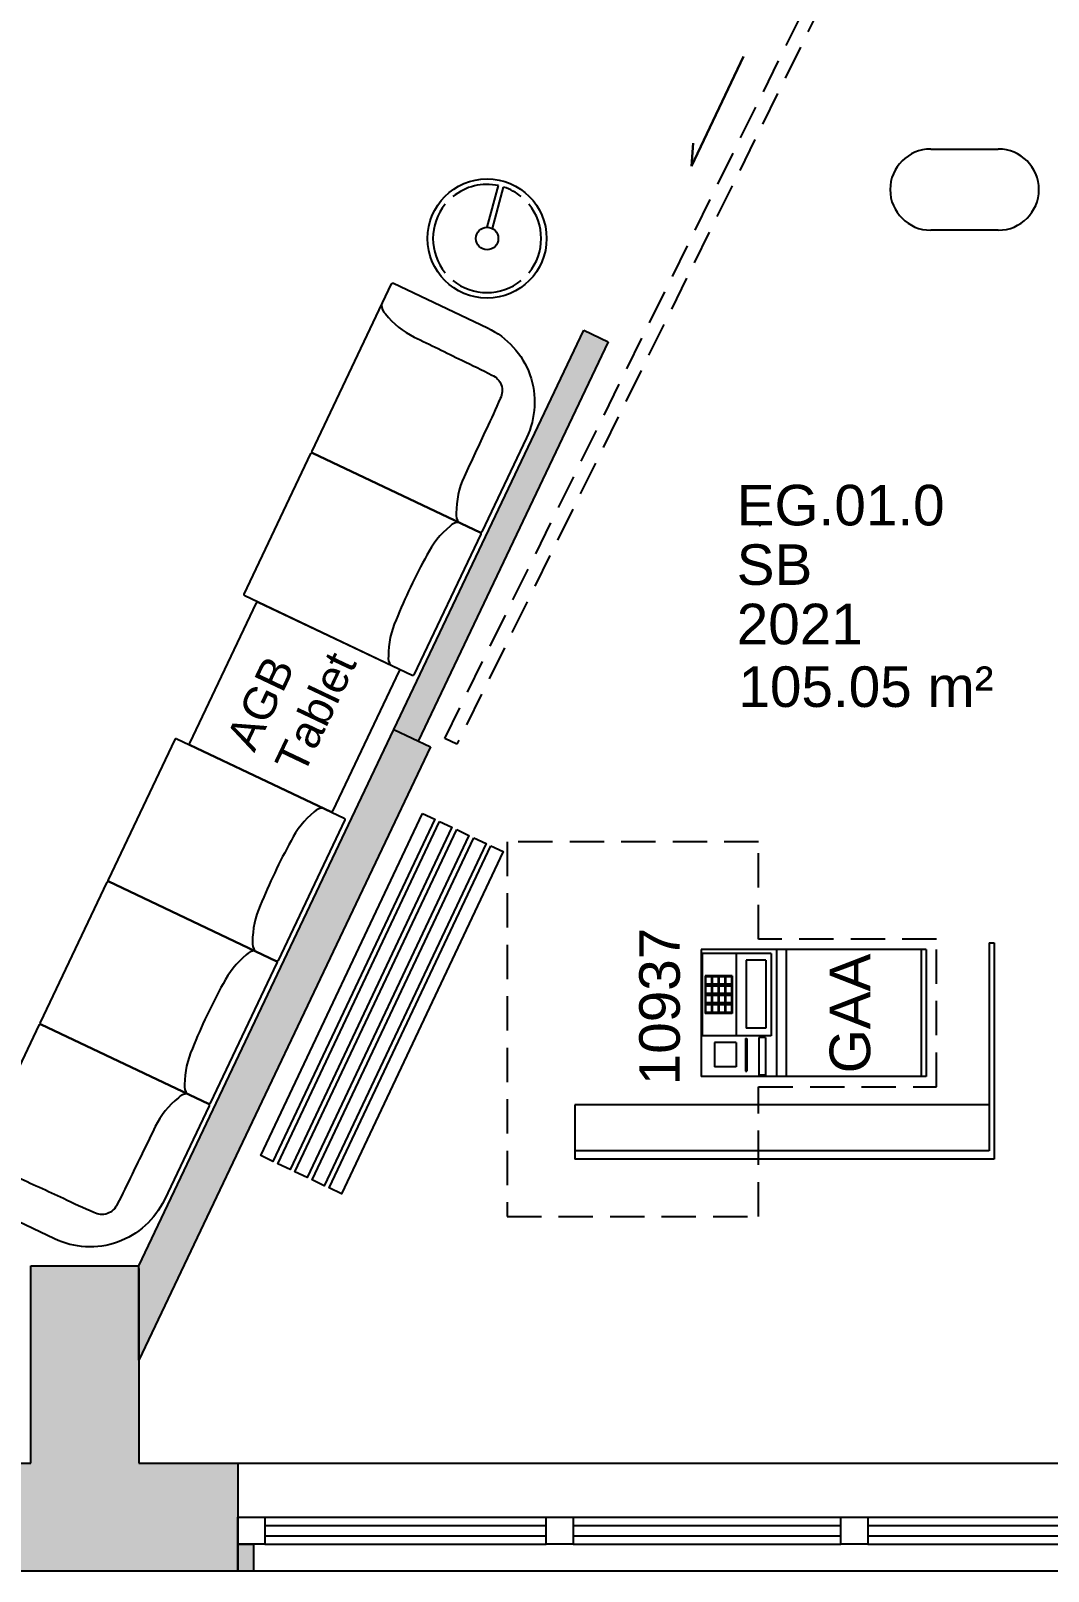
# Model space of a CAD drawing. Header units: centimetres. Extents: x 27325 to 30593, y 7169 to 9080.
# Drawn here: x 28933 to 29309, y 7169 to 7739 of the extents above; entities that cross this region are included whole.
import ezdxf
from ezdxf.enums import TextEntityAlignment as Align

# ---------------------------------------------------------------- set-up
doc = ezdxf.new("R2010")
doc.units = ezdxf.units.CM
doc.header["$LTSCALE"] = 2
doc.linetypes.add('VERDECKT', pattern=[9.525, 6.35, -3.175])
for name, color, linetype in [('BE-T-PM', 7, 'Continuous'), ('BE-T-RNBVBF', 7, 'Continuous'), ('BS-WA-A-T', 203, 'Continuous'), ('BS-WA-C-NT', 253, 'Continuous'), ('BS-WA-C-T', 253, 'Continuous'), ('BS-WA-S-NT', 201, 'Continuous'), ('BS-WA-S-T', 201, 'Continuous'), ('HB-KO-GIP-F0-C', 44, 'Continuous'), ('HB-KO-GIP-S', 224, 'Continuous'), ('HB-KO-GLA-S', 132, 'Continuous'), ('HB-KO-GLA-V', 134, 'VERDECKT'), ('HB-KO-MET-S', 150, 'Continuous'), ('HB-ZU-MOE', 42, 'Continuous'), ('HB-ZU-MOE-SB', 202, 'Continuous'), ('HB-ZU-TE-SB', 16, 'Continuous')]:
    doc.layers.add(name, color=color, linetype=linetype)
doc.styles.add('ARIAL', font='arial.ttf')
doc.styles.add('MOE', font='arial.ttf')
doc.styles.add('RNB', font='arial.ttf', dxfattribs={"width": 0.8})
doc.styles.get("Standard").update_dxf_attribs({"font": 'arial.ttf'})

# ---------------------------------------------------------------- blocks, each defined once
blk = doc.blocks.new('RNB-VBF')
at = {"layer": 'BE-T-PM'}
blk.add_point((0, 0), dxfattribs=at)
at = {"layer": 'BE-T-RNBVBF', "style": 'RNB'}
for tag, p in [('RAUM_NUMMER', (-8.55, 0.08)), ('RAUM_BEZEICHNUNG', (-8.55, -21.92)), ('RAUM_NUMMER_OE', (-8.55, -43.89)), ('FLAECHE', (-7.92, -67.07))]:
    blk.add_attdef(tag, p, '', height=15, dxfattribs=at)
for tag, p, height, flags in [('BELEGUNG_MAX', (72.45, -52.77), 2.5, 9), ('BELEGUNG_AUS_MOEBLIERUNGSPLAN', (72.45, -56.93), 2.5, 9), ('ID', (72.45, -61.1), 2.5, 9), ('BEMERKUNG', (72.45, -69.43), 2.5, 9), ('ID_RNB', (72.45, -65.27), 2.5, 9), ('RAUM_HOEHE', (72.45, -73.43), 2.5, 9), ('RAUM_NUMMER_PLATZHALTER', (-9.19, -89.28), 15, 1), ('RAUM_FUNKTION', (72.45, -77.43), 2.5, 9), ('RAUM_AUFBAU', (72.45, -81.43), 2.5, 9), ('RAUM_MIETEINHEIT', (72.45, -85.43), 2.5, 9), ('BODENBELAG_AUS_PLAN', (-9.19, -111.26), 15, 1)]:
    blk.add_attdef(tag, p, '', height=height, dxfattribs=dict(at, flags=flags))
blk = doc.blocks.new('*U39')
for p, q in [((-23.5, 0), (-23.5, -83.2)), ((-23.5, 0), (23.5, 0)), ((23.5, 0), (23.5, -83.2)), ((-23.5, -1.91), (23.5, -1.91)), ((-23.5, -51.83), (23.5, -51.83)), ((-23.5, -55.33), (23.5, -55.33)), ((-22, -57.33), (-22, -82.83)), ((-22, -57.33), (8.5, -57.33)), ((-19.55, -59.38), (5.64, -59.38)), ((-19.55, -59.38), (-19.55, -66.65)), ((5.64, -59.38), (5.64, -66.65)), ((8.5, -57.33), (8.5, -82.83)), ((9.11, -59.39), (22.99, -59.39)), ((9.11, -59.39), (9.11, -61.89)), ((9.11, -61.89), (22.99, -61.89)), ((22.99, -59.39), (22.99, -61.89)), ((-19.55, -66.65), (5.64, -66.65)), ((9.5, -66.39), (21.5, -66.39)), ((9.5, -66.83), (9.5, -66.39)), ((9.5, -66.83), (21.5, -66.83)), ((21.5, -66.83), (21.5, -66.39)), ((-22, -70.33), (8.5, -70.33)), ((-13.75, -71.8), (0.25, -71.8)), ((-13.75, -71.8), (-13.75, -81.73)), ((-13.46, -71.97), (-10.61, -71.97)), ((-13.46, -74.12), (-13.46, -71.97)), ((-10.61, -71.97), (-10.61, -74.12)), ((-10.32, -71.8), (-10.32, -81.73)), ((-10.03, -74.12), (-10.03, -71.97)), ((-10.03, -71.97), (-7.18, -71.97)), ((-7.18, -71.97), (-7.18, -74.12)), ((-6.89, -71.8), (-6.89, -81.73)), ((-6.6, -74.12), (-6.6, -71.97)), ((-6.6, -71.97), (-3.75, -71.97)), ((-3.75, -71.97), (-3.75, -74.12)), ((-3.45, -71.8), (-3.45, -81.73)), ((-3.16, -74.12), (-3.16, -71.97)), ((-3.16, -71.97), (-0.1, -71.97)), ((-0.1, -71.97), (-0.1, -74.12)), ((0.25, -71.8), (0.25, -81.73)), ((11, -70.33), (20, -70.33)), ((11, -70.33), (11, -78.33)), ((20, -70.33), (20, -78.33)), ((0.25, -74.28), (-13.75, -74.28)), ((0.25, -76.77), (-13.75, -76.77)), ((0.25, -79.25), (-13.75, -79.25)), ((-10.61, -74.12), (-13.46, -74.12)), ((-13.46, -74.45), (-10.61, -74.45)), ((-13.46, -76.6), (-13.46, -74.45)), ((-10.61, -76.6), (-13.46, -76.6)), ((-13.46, -76.93), (-10.61, -76.93)), ((-13.46, -79.08), (-13.46, -76.93)), ((-10.61, -79.08), (-13.46, -79.08)), ((-13.46, -79.42), (-10.61, -79.42)), ((-13.46, -81.57), (-13.46, -79.42)), ((-10.61, -74.45), (-10.61, -76.6)), ((-10.61, -76.93), (-10.61, -79.08)), ((-10.61, -79.42), (-10.61, -81.57)), ((-7.18, -74.12), (-10.03, -74.12)), ((-10.03, -76.6), (-10.03, -74.45)), ((-10.03, -74.45), (-7.18, -74.45)), ((-7.18, -76.6), (-10.03, -76.6)), ((-10.03, -79.08), (-10.03, -76.93)), ((-10.03, -76.93), (-7.18, -76.93)), ((-7.18, -79.08), (-10.03, -79.08)), ((-10.03, -81.57), (-10.03, -79.42)), ((-10.03, -79.42), (-7.18, -79.42)), ((-7.18, -74.45), (-7.18, -76.6)), ((-7.18, -76.93), (-7.18, -79.08)), ((-7.18, -79.42), (-7.18, -81.57)), ((-3.75, -74.12), (-6.6, -74.12)), ((-6.6, -74.45), (-3.75, -74.45)), ((-6.6, -76.6), (-6.6, -74.45)), ((-3.75, -76.6), (-6.6, -76.6)), ((-6.6, -79.08), (-6.6, -76.93)), ((-6.6, -76.93), (-3.75, -76.93)), ((-3.75, -79.08), (-6.6, -79.08)), ((-6.6, -81.57), (-6.6, -79.42)), ((-6.6, -79.42), (-3.75, -79.42)), ((-3.75, -74.45), (-3.75, -76.6)), ((-3.75, -76.93), (-3.75, -79.08)), ((-3.75, -79.42), (-3.75, -81.57)), ((-0.1, -74.12), (-3.16, -74.12)), ((-3.16, -74.45), (-0.1, -74.45)), ((-3.16, -76.6), (-3.16, -74.45)), ((-0.1, -76.6), (-3.16, -76.6)), ((-3.16, -79.08), (-3.16, -76.93)), ((-3.16, -76.93), (-0.1, -76.93)), ((-0.1, -79.08), (-3.16, -79.08)), ((-3.16, -81.57), (-3.16, -79.42)), ((-3.16, -79.42), (-0.1, -79.42)), ((-0.1, -74.45), (-0.1, -76.6)), ((-0.1, -76.93), (-0.1, -79.08)), ((-0.1, -79.42), (-0.1, -81.57)), ((11, -78.33), (20, -78.33)), ((-23.5, -83.2), (23.5, -83.2)), ((-22, -82.83), (8.5, -82.83)), ((-13.75, -81.73), (0.25, -81.73)), ((-10.61, -81.57), (-13.46, -81.57)), ((-7.18, -81.57), (-10.03, -81.57)), ((-3.75, -81.57), (-6.6, -81.57)), ((-0.1, -81.57), (-3.16, -81.57))]:
    blk.add_line(p, q)
at = {"linetype": 'VERDECKT'}
blk.add_lwpolyline([(27.3, 3.8), (-27.3, 3.8), (-27.3, -62), (-63.3, -62), (-63.3, -155), (75.3, -155), (75.3, -62), (27.3, -62), (27.3, 3.8), (27.3, 3.8)], close=True, dxfattribs=at)
at = {"style": 'MOE'}
blk.add_attdef('BEZEICHNUNG', (22.35, -20.73), '', height=15, rotation=180, dxfattribs=at)
at = {"style": 'MOE', "flags": 1}
for tag, p in [('INVENTARNUMMER', (-22.4, -101.07)), ('HERSTELLER', (-22.4, -116.07)), ('DB_ID', (-22.4, -131.07)), ('BEMERKUNG', (-22.4, -146.07))]:
    blk.add_attdef(tag, p, '', height=12.5, dxfattribs=at)
blk = doc.blocks.new('*U10')
for p, q in [((-80, 0), (-3, 0)), ((-3, 0), (0, 0)), ((0, 0), (0, -155)), ((-80, -1.86), (-80, 0)), ((-80, -1.86), (-3, -1.86)), ((-20, -1.86), (-20, -155)), ((-3, -1.86), (-3, -155)), ((-20, -155), (0, -155))]:
    blk.add_line(p, q)
at = {"lineweight": 30, "flags": 104}
blk.add_attdef('BEMERKUNG', text='', height=12.5, dxfattribs=at).set_placement((-38.2, -161.06), align=Align.TOP_LEFT)
at = {"style": 'MOE', "flags": 1}
for tag, p in [('BEZEICHNUNG', (-38.2, -190.65)), ('INVENTARNUMMER', (-38.2, -205.65)), ('HERSTELLER', (-38.2, -220.65)), ('DB_ID', (-38.2, -235.65))]:
    blk.add_attdef(tag, p, '', height=12.5, dxfattribs=at)
blk = doc.blocks.new('*U48')
blk.add_lwpolyline([(-29.25, 0.5), (-29.25, 69, -0.414214), (-28.75, 69.5), (28.75, 69.5, -0.414214), (29.25, 69), (29.25, 0.5, -0.414214), (28.75, 0), (-28.75, 0, -0.414214)], format="xyb", close=True)
blk.add_lwpolyline([(-29.25, 60.31, 0.221496), (-26.56, 57.99, 0.105936), (-13.24, 54.84, 0.030654), (13.24, 54.84, 0.105936), (26.56, 57.99, 0.221496), (29.25, 60.31)], format="xyb")
at = {"style": 'MOE', "flags": 1}
for tag, p, height in [('BEZEICHNUNG', (-50.47, -38.75), 15), ('HOEHE', (-50.47, -56.45), 12.5), ('HERSTELLER', (-50.47, -72.95), 12.5), ('INVENTARNUMMER', (-50.47, -91.16), 12.5)]:
    blk.add_attdef(tag, p, '', height=height, dxfattribs=at)
blk = doc.blocks.new('*U49')
blk.add_lwpolyline([(-4.25, 69.5), (34.25, 69.5, -0.414214), (34.75, 69), (34.75, 0.5, -0.414214), (34.25, 0), (-34.25, 0, -0.414214), (-34.75, 0.5), (-34.75, 39, -0.415581)], format="xyb", close=True)
blk.add_lwpolyline([(-25.56, 0, 0.221496), (-23.24, 2.69, 0.105936), (-20.09, 16.01, -0.00107), (-19.91, 35.61, -0.010092), (-19.73, 47.99, -0.438688), (-13.24, 54.48, -0.010092), (-0.86, 54.66, -0.00107), (18.74, 54.84, 0.105936), (32.06, 57.99, 0.221842), (34.75, 60.31)], format="xyb")
at = {"style": 'MOE', "flags": 1}
for tag, p, height in [('BEZEICHNUNG', (-50.47, -38.75), 15), ('HOEHE', (-50.47, -56.45), 12.5), ('HERSTELLER', (-50.47, -72.95), 12.5), ('INVENTARNUMMER', (-50.47, -91.16), 12.5)]:
    blk.add_attdef(tag, p, '', height=height, dxfattribs=at)
blk = doc.blocks.new('SBM-SOFA')
blk.add_lwpolyline([(-29.25, 0.5), (-29.25, 58, -0.414214), (-28.75, 58.5), (28.75, 58.5, -0.414214), (29.25, 58), (29.25, 0.5, -0.414214), (28.75, 0), (-28.75, 0, -0.414214)], format="xyb", close=True)
at = {"style": 'MOE', "flags": 1}
for tag, p, height in [('BEZEICHNUNG', (-50.47, -38.75), 15), ('HOEHE', (-50.47, -56.45), 12.5), ('HERSTELLER', (-50.47, -72.95), 12.5), ('INVENTARNUMMER', (-50.47, -91.16), 12.5)]:
    blk.add_attdef(tag, p, '', height=height, dxfattribs=at)
at = {"layer": 'HB-ZU-MOE-SB', "insert": (-21.83, 47.33), "char_height": 12, "width": 277.1698, "attachment_point": 1, "style": 'ARIAL'}
blk.add_mtext('AGB\\PTablet', dxfattribs=at)
blk = doc.blocks.new('*U63')
at = {"color": 0}
for p, q in [((0.08, 4.16), (4.2, 19.55)), ((2.01, 3.64), (6.14, 19.04))]:
    blk.add_line(p, q, dxfattribs=at)
for radius in [22.02, 4.16]:
    blk.add_circle((0, 0), radius, dxfattribs=at)
for start, end in [(77.866, 129.2608), (50.7392, 72.134), (140.7392, 219.2608), (320.7392, 39.2608), (230.7392, 309.2608)]:
    blk.add_arc((0, 0), 20, start, end)
at = {"style": 'MOE', "flags": 1}
for tag, p, height in [('BEZEICHNUNG', (-50.47, -69.11), 15), ('HOEHE', (-50.47, -86.81), 12.5), ('HERSTELLER', (-50.47, -103.31), 12.5), ('INVENTARNUMMER', (-50.47, -121.52), 12.5)]:
    blk.add_attdef(tag, p, '', height=height, dxfattribs=at)
blk = doc.blocks.new('*U81')
for p, q in [((0, 15), (25, 15)), ((25, -15), (0, -15))]:
    blk.add_line(p, q)
for centre, start, end in [((0, 0), 90, 270), ((25, 0), 270, 90)]:
    blk.add_arc(centre, 15, start, end)
at = {"style": 'MOE', "flags": 1}
for tag, p, height in [('BEZEICHNUNG', (-5.2, -48.63), 15), ('HOEHE', (-5.2, -66.33), 12.5), ('HERSTELLER', (-5.2, -82.83), 12.5), ('INVENTARNUMMER', (-5.2, -101.04), 12.5)]:
    blk.add_attdef(tag, p, '', height=height, dxfattribs=at)

msp = doc.modelspace()

# ---------------------------------------------------------------- hatches: boundary and pattern name
at = {"layer": 'BS-WA-C-NT'}
for points in [[(29080.78, 7473.84), (29067.24, 7480.27), (28972.98, 7281.94), (28972.98, 7246.99)], [(29015.27, 7178.94), (29009.48, 7178.94), (29009.48, 7168.94), (29015.27, 7168.94)]]:
    msp.add_hatch(color=256, dxfattribs=at).paths.add_polyline_path(points)
at = {"layer": 'BS-WA-C-T'}
msp.add_hatch(color=256, dxfattribs=at).paths.add_polyline_path([(29009.48, 7208.94), (28972.98, 7208.94), (28972.98, 7280.94), (28972.98, 7281.94), (28932.98, 7281.94), (28932.98, 7208.94), (28896.48, 7208.94), (28896.48, 7168.94), (29009.48, 7168.94), (29009.48, 7201.94)])
at = {"layer": 'HB-KO-GIP-F0-C'}
msp.add_hatch(color=256, dxfattribs=at).paths.add_polyline_path([(29146.45, 7623.65), (29137.41, 7627.94), (29067.24, 7480.27), (29076.27, 7475.98)])

# ---------------------------------------------------------------- linework, layer by layer
at = {"layer": 'BS-WA-A-T'}
for p, q in [((29009.48, 7208.94), (29356.48, 7208.94)), ((29350.69, 7168.94), (29015.27, 7168.94))]:
    msp.add_line(p, q, dxfattribs=at)
at = {"layer": 'BS-WA-S-NT'}
for p, q in [((28972.98, 7281.94), (29067.24, 7480.27)), ((29067.24, 7480.27), (29080.78, 7473.84)), ((29080.78, 7473.84), (28972.98, 7246.99))]:
    msp.add_line(p, q, dxfattribs=at)
msp.add_lwpolyline([(29009.48, 7178.94), (29015.27, 7178.94), (29015.27, 7168.94), (29009.48, 7168.94)], close=True, dxfattribs=at)
at = {"layer": 'BS-WA-S-T'}
for p, q in [((28932.98, 7208.94), (28932.98, 7281.94)), ((28932.98, 7281.94), (28972.98, 7281.94)), ((28972.98, 7246.99), (28972.98, 7281.94)), ((28972.98, 7280.94), (28972.98, 7208.94)), ((28896.48, 7208.94), (28932.98, 7208.94)), ((28972.98, 7208.94), (29009.48, 7208.94)), ((29009.48, 7208.94), (29009.48, 7178.94)), ((29009.48, 7201.94), (29009.48, 7168.94)), ((29009.48, 7168.94), (28896.48, 7168.94))]:
    msp.add_line(p, q, dxfattribs=at)
at = {"layer": 'HB-KO-GIP-S'}
for p, q in [((29067.24, 7480.27), (29137.41, 7627.94)), ((29146.45, 7623.65), (29076.27, 7475.98)), ((29137.41, 7627.94), (29146.45, 7623.65))]:
    msp.add_line(p, q, dxfattribs=at)
at = {"layer": 'HB-KO-GLA-S'}
for p, q in [((29196.47, 7729.18), (29177.26, 7688.57)), ((29177.26, 7688.57), (29196.47, 7729.18)), ((29177.26, 7688.57), (29177.91, 7697.11)), ((29177.91, 7697.11), (29177.26, 7688.57))]:
    msp.add_line(p, q, dxfattribs=at)
for points in [[(29077.82, 7449.21), (29082.35, 7447.07), (29022.5, 7320.51), (29017.98, 7322.65)], [(29084.15, 7446.22), (29088.67, 7444.08), (29028.83, 7317.52), (29024.31, 7319.65)], [(29090.48, 7443.23), (29095, 7441.09), (29035.16, 7314.52), (29030.64, 7316.66)], [(29096.81, 7440.23), (29101.33, 7438.1), (29041.49, 7311.53), (29036.97, 7313.67)], [(29103.14, 7437.24), (29107.66, 7435.1), (29047.81, 7308.54), (29043.29, 7310.68)]]:
    msp.add_lwpolyline(points, close=True, dxfattribs=at)
for points in [[(29019.48, 7188.94), (29123.48, 7188.94)], [(29019.48, 7185.87), (29123.48, 7185.87)], [(29133.48, 7188.94), (29232.48, 7188.94)], [(29133.48, 7185.87), (29232.48, 7185.87)], [(29242.48, 7188.94), (29346.48, 7188.94)], [(29242.48, 7185.87), (29346.48, 7185.87)], [(29019.48, 7182), (29123.48, 7182)], [(29019.48, 7178.94), (29123.48, 7178.94)], [(29133.48, 7182), (29232.48, 7182)], [(29133.48, 7178.94), (29232.48, 7178.94)], [(29242.48, 7182), (29346.48, 7182)], [(29242.48, 7178.94), (29346.48, 7178.94)]]:
    msp.add_lwpolyline(points, dxfattribs=at)
at = {"layer": 'HB-KO-GLA-V'}
msp.add_lwpolyline([(29381.4, 8076.52), (29385.92, 8074.38), (29090.53, 7474.79), (29086.01, 7476.93)], close=True, dxfattribs=at)
at = {"layer": 'HB-KO-MET-S'}
for points in [[(29009.48, 7188.94), (29019.48, 7188.94), (29019.48, 7178.94), (29009.48, 7178.94)], [(29123.48, 7188.94), (29133.48, 7188.94), (29133.48, 7178.94), (29123.48, 7178.94)], [(29232.48, 7188.94), (29242.48, 7188.94), (29242.48, 7178.94), (29232.48, 7178.94)]]:
    msp.add_lwpolyline(points, close=True, dxfattribs=at)

# ---------------------------------------------------------------- block references
at = {"layer": 'BE-T-RNBVBF'}
msp.add_blockref('RNB-VBF', (29202.55, 7555.67), dxfattribs=at).add_auto_attribs({'RAUM_NUMMER': 'EG.01.0', 'RAUM_BEZEICHNUNG': 'SB', 'RAUM_NUMMER_OE': '2021', 'FLAECHE': '105.05 m²'})
at = {"layer": 'HB-ZU-MOE', "rotation": 270}
msp.add_blockref('*U10', (29289.19, 7321.39), dxfattribs=at)
at = {"layer": 'HB-ZU-MOE-SB'}
for name, p in [('*U81', (29265.73, 7679.94)), ('*U63', (29101.68, 7661.87))]:
    msp.add_blockref(name, p, dxfattribs=at)
for name, p, rotation in [('*U49', (29051.68, 7614.13), 244.5829290703048), ('*U48', (29024.21, 7556.32), 244.5829290703048), ('SBM-SOFA', (29056.9, 7476.01), 64.58292907030483), ('*U48', (28973.99, 7450.65), 244.5829290703048), ('*U48', (28948.88, 7397.81), 244.5829290703048), ('*U49', (28967.71, 7356.47), 154.5829290703048)]:
    msp.add_blockref(name, p, dxfattribs=dict(at, rotation=rotation))
at = {"layer": 'HB-ZU-TE-SB', "rotation": 270}
msp.add_blockref('*U39', (29264.09, 7375.44), dxfattribs=at).add_auto_attribs({'BEZEICHNUNG': 'GAA'})

# ---------------------------------------------------------------- texts
at = {"layer": 'HB-ZU-TE-SB', "insert": (29157.95, 7348.67), "char_height": 15, "attachment_point": 1, "rotation": 90}
msp.add_mtext_dynamic_manual_height_columns('10937', width=161.5655, gutter_width=12.5, heights=[0], dxfattribs=at)

doc.saveas('drawing.dxf')
